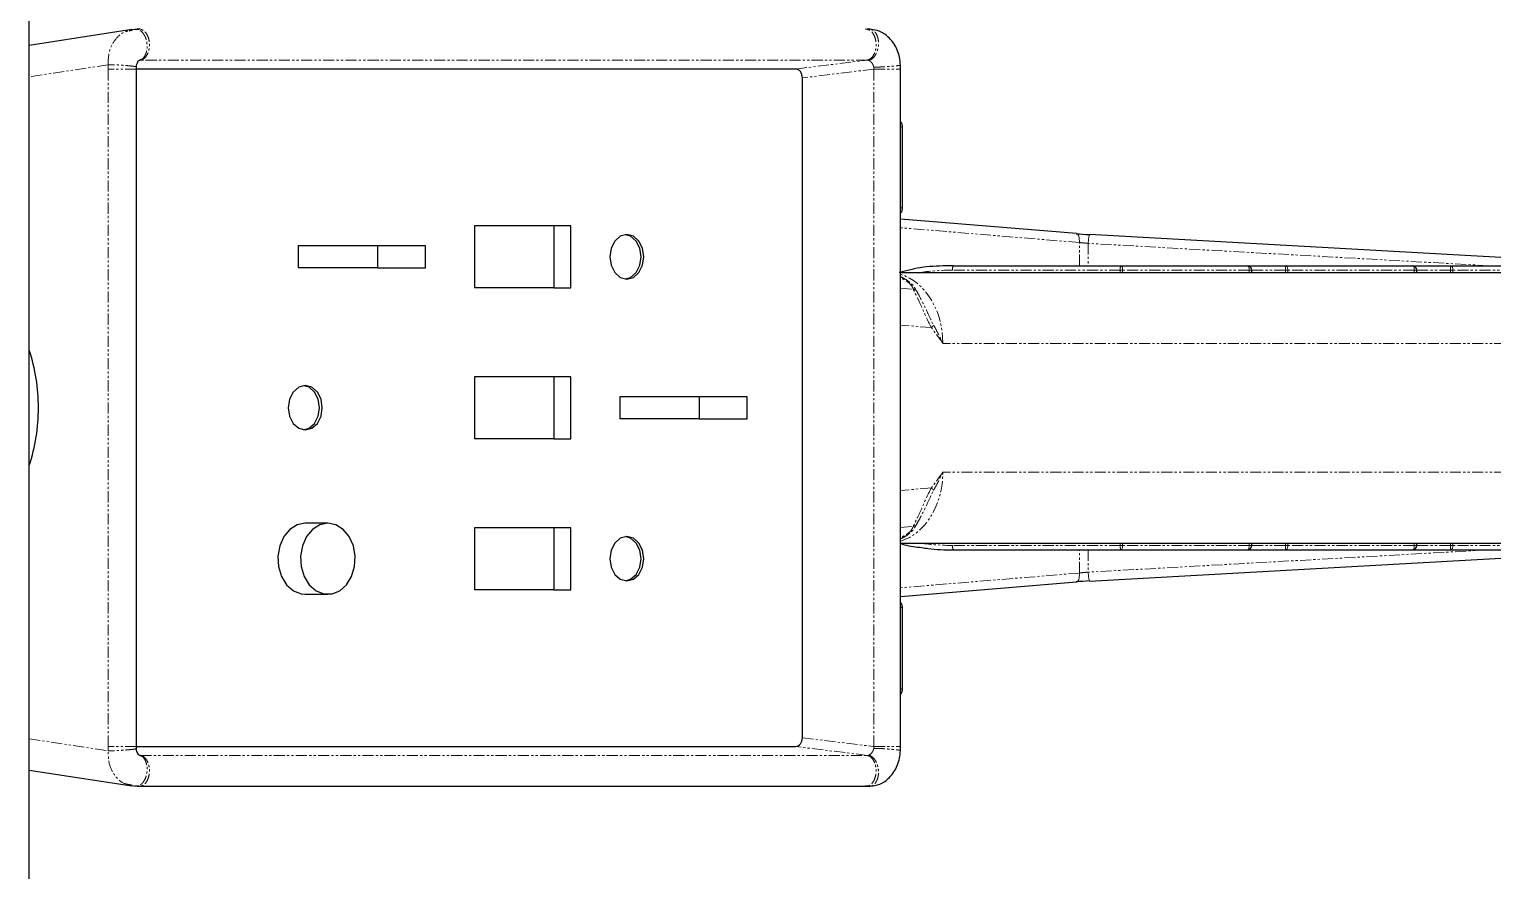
# Model space of a CAD drawing. Header units: millimetres. Extents: x -18594 to 273470, y -238787 to 48452.
# Drawn here: x 36472.1 to 36636.9, y -238141 to -238046.3 of the extents above; entities that cross this region are included whole.
import ezdxf

# ---------------------------------------------------------------- set-up
doc = ezdxf.new("R2010")
doc.units = ezdxf.units.MM
doc.linetypes.add('Xref AGV layout$0$PHANTOM', pattern=[2.5, 1.25, -0.25, 0.25, -0.25, 0.25, -0.25])
doc.layers.add('AM_BOR', color=4, linetype='Continuous', lineweight=25)

# ---------------------------------------------------------------- blocks, each defined once
blk = doc.blocks.new('Xref AGV layout$0$A$C6D3E55E3')
at = {"color": 7, "linetype": 'Continuous', "lineweight": 25}
for p, q in [((3162.25, 871.82), (3162.25, 1022.53)), ((3173.8, 986.91), (3162.25, 985.13)), ((3173.48, 986.76), (3173.82, 986.85)), ((3174.38, 986.94), (3173.64, 986.85)), ((3174.19, 986.94), (3174.57, 986.94)), ((3256.59, 986.91), (3256.41, 986.94)), ((3256.96, 986.92), (3256.77, 986.94)), ((3174.31, 982.47), (3174.32, 982.71)), ((3174.31, 906.07), (3174.31, 982.57)), ((3248.56, 982.47), (3174.31, 982.47)), ((3174.62, 983.45), (3174.81, 983.53)), ((3260.35, 906.07), (3260.35, 982.57)), ((3249.33, 907.17), (3249.33, 981.47)), ((3260.58, 966.82), (3260.58, 975.97)), ((3221.31, 964.82), (3212.38, 964.82)), ((3212.38, 964.82), (3212.38, 957.82)), ((3221.31, 964.82), (3221.31, 957.82)), ((3223.23, 964.82), (3221.31, 964.82)), ((3223.23, 957.82), (3223.23, 964.82)), ((3280.18, 963.93), (3260.35, 965.57)), ((3201.46, 962.57), (3192.54, 962.57)), ((3192.54, 962.57), (3192.54, 960.07)), ((3201.46, 962.57), (3201.46, 960.07)), ((3206.86, 962.57), (3201.46, 962.57)), ((3206.86, 960.07), (3206.86, 962.57)), ((3336.68, 960.77), (3281.65, 963.83)), ((3201.46, 960.07), (3192.54, 960.07)), ((3201.46, 960.07), (3206.86, 960.07)), ((3261.83, 959.94), (3260.22, 959.57)), ((3260.35, 959.57), (3355, 959.57)), ((3266.3, 960.32), (3285.18, 960.32)), ((3285.18, 960.32), (3299.43, 960.32)), ((3299.43, 960.32), (3303.78, 960.32)), ((3299.92, 959.57), (3299.92, 959.82)), ((3303.78, 960.32), (3318.02, 960.32)), ((3318.02, 960.32), (3322.37, 960.32)), ((3318.52, 959.57), (3318.52, 959.82)), ((3322.37, 960.32), (3336.61, 960.32)), ((3221.31, 957.82), (3212.38, 957.82)), ((3221.31, 957.82), (3223.23, 957.82)), ((3221.31, 947.82), (3212.38, 947.82)), ((3212.38, 947.82), (3212.38, 940.82)), ((3221.31, 947.82), (3221.31, 940.82)), ((3223.23, 947.82), (3221.31, 947.82)), ((3223.23, 940.82), (3223.23, 947.82)), ((3237.68, 945.57), (3228.76, 945.57)), ((3228.76, 945.57), (3228.76, 943.07)), ((3237.68, 945.57), (3237.68, 943.07)), ((3243.08, 945.57), (3237.68, 945.57)), ((3243.08, 943.07), (3243.08, 945.57)), ((3237.68, 943.07), (3228.76, 943.07)), ((3237.68, 943.07), (3243.08, 943.07)), ((3221.31, 940.82), (3212.38, 940.82)), ((3221.31, 940.82), (3223.23, 940.82)), ((3195.88, 931.32), (3193.33, 931.32)), ((3212.38, 930.82), (3212.38, 923.82)), ((3221.31, 930.82), (3212.38, 930.82)), ((3221.31, 930.82), (3221.31, 923.82)), ((3223.23, 930.82), (3221.31, 930.82)), ((3223.23, 923.82), (3223.23, 930.82)), ((3260.35, 929.07), (3355, 929.07)), ((3266.3, 928.32), (3285.18, 928.32)), ((3281.65, 924.81), (3336.68, 927.88)), ((3285.18, 928.32), (3299.43, 928.32)), ((3299.43, 928.32), (3303.78, 928.32)), ((3299.92, 928.82), (3299.92, 929.07)), ((3303.78, 928.32), (3318.02, 928.32)), ((3318.02, 928.32), (3322.37, 928.32)), ((3318.52, 928.82), (3318.52, 929.07)), ((3322.37, 928.32), (3336.61, 928.32)), ((3260.35, 923.08), (3280.18, 924.71)), ((3193.33, 923.32), (3195.88, 923.32)), ((3221.31, 923.82), (3212.38, 923.82)), ((3221.31, 923.82), (3223.23, 923.82)), ((3260.58, 912.67), (3260.58, 921.82)), ((3174.32, 905.94), (3174.31, 906.17)), ((3174.31, 906.17), (3248.56, 906.17)), ((3174.62, 905.2), (3174.81, 905.12)), ((3162.25, 903.51), (3173.8, 901.74)), ((3173.4, 901.83), (3174.38, 901.7)), ((3173.82, 901.8), (3173.48, 901.88)), ((3174.57, 901.7), (3174.19, 901.7)), ((3174.59, 901.7), (3256.58, 901.7)), ((3256.59, 901.74), (3256.41, 901.7)), ((3256.96, 901.72), (3256.77, 901.7))]:
    blk.add_line(p, q, dxfattribs=at)
at = {"color": 8, "linetype": 'Xref AGV layout$0$PHANTOM', "lineweight": 18}
for p, q in [((3171.12, 982.96), (3162.25, 981.59)), ((3171.13, 982.47), (3171.12, 982.95)), ((3171.13, 906.17), (3171.13, 982.47)), ((3174.77, 983.47), (3174.62, 983.45)), ((3174.77, 983.47), (3174.66, 983.45)), ((3256.6, 983.47), (3174.77, 983.47)), ((3248.56, 982.47), (3256.6, 983.47)), ((3257.37, 982.47), (3249.33, 981.47)), ((3256.77, 983.45), (3256.6, 983.47)), ((3257.37, 982.47), (3257.36, 982.68)), ((3257.37, 906.17), (3257.37, 982.47)), ((3260.35, 975.97), (3260.58, 975.97)), ((3260.35, 966.82), (3260.58, 966.82)), ((3280.51, 962.93), (3260.35, 964.6)), ((3280.51, 960.32), (3280.51, 962.93)), ((3326.57, 960.32), (3281.51, 962.83)), ((3281.51, 962.83), (3281.51, 960.32)), ((3285.11, 959.82), (3266.23, 959.82)), ((3285.11, 959.57), (3285.11, 959.82)), ((3285.11, 959.82), (3285.38, 959.82)), ((3285.38, 959.82), (3285.38, 959.57)), ((3299.63, 959.82), (3285.38, 959.82)), ((3299.63, 959.57), (3299.63, 959.82)), ((3299.92, 959.82), (3299.63, 959.82)), ((3303.71, 959.82), (3299.92, 959.82)), ((3303.71, 959.57), (3303.71, 959.82)), ((3303.98, 959.82), (3303.71, 959.82)), ((3303.98, 959.82), (3303.98, 959.57)), ((3318.22, 959.82), (3303.98, 959.82)), ((3318.22, 959.57), (3318.22, 959.82)), ((3318.22, 959.82), (3318.52, 959.82)), ((3322.3, 959.82), (3318.52, 959.82)), ((3322.3, 959.57), (3322.3, 959.82)), ((3322.57, 959.82), (3322.3, 959.82)), ((3322.57, 959.82), (3322.57, 959.57)), ((3336.82, 959.82), (3322.57, 959.82)), ((3260.35, 957.8), (3261.8, 957.68)), ((3263.84, 953.35), (3260.35, 953.64)), ((3358.48, 951.57), (3265.13, 951.57)), ((3358.48, 937.07), (3265.13, 937.07)), ((3263.84, 935.3), (3260.35, 935.01)), ((3260.35, 930.84), (3261.8, 930.96)), ((3285.11, 928.82), (3266.23, 928.82)), ((3280.51, 925.71), (3280.51, 928.32)), ((3326.57, 928.32), (3281.51, 925.81)), ((3281.51, 928.32), (3281.51, 925.81)), ((3285.11, 929.07), (3285.11, 928.82)), ((3285.11, 928.82), (3285.38, 928.82)), ((3285.38, 928.82), (3285.38, 929.07)), ((3299.63, 928.82), (3285.38, 928.82)), ((3299.63, 929.07), (3299.63, 928.82)), ((3299.92, 928.82), (3299.63, 928.82)), ((3303.71, 928.82), (3299.92, 928.82)), ((3303.71, 929.07), (3303.71, 928.82)), ((3303.98, 928.82), (3303.71, 928.82)), ((3303.98, 928.82), (3303.98, 929.07)), ((3318.22, 928.82), (3303.98, 928.82)), ((3318.22, 929.07), (3318.22, 928.82)), ((3318.22, 928.82), (3318.52, 928.82)), ((3322.3, 928.82), (3318.52, 928.82)), ((3322.3, 929.07), (3322.3, 928.82)), ((3322.57, 928.82), (3322.3, 928.82)), ((3322.57, 928.82), (3322.57, 929.07)), ((3336.82, 928.82), (3322.57, 928.82)), ((3280.51, 925.71), (3260.35, 924.05)), ((3260.35, 921.82), (3260.58, 921.82)), ((3260.35, 912.67), (3260.58, 912.67)), ((3162.25, 907.05), (3171.12, 905.69)), ((3249.33, 907.17), (3257.37, 906.17)), ((3171.12, 905.69), (3171.13, 906.17)), ((3174.62, 905.2), (3174.77, 905.18)), ((3174.66, 905.19), (3174.76, 905.18)), ((3174.77, 905.18), (3256.6, 905.18)), ((3256.6, 905.18), (3248.56, 906.17)), ((3256.6, 905.18), (3256.77, 905.2)), ((3257.36, 905.97), (3257.37, 906.17))]:
    blk.add_line(p, q, dxfattribs=at)
at = {"color": 7, "linetype": 'Continuous', "lineweight": 25, "flags": 128}
for points in [[(3229.54, 963.82), (3228.81, 963.63), (3228.18, 963.09), (3227.76, 962.28), (3227.62, 961.32), (3227.76, 960.37), (3228.18, 959.55), (3228.81, 959.01), (3229.54, 958.82), (3230.28, 959.01), (3230.91, 959.55), (3231.32, 960.37), (3231.47, 961.32), (3231.32, 962.28), (3230.91, 963.09), (3230.28, 963.63), (3229.54, 963.82)], [(3229.38, 958.83), (3229.96, 959.01), (3230.59, 959.55), (3231.01, 960.37), (3231.15, 961.32), (3231.01, 962.28), (3230.59, 963.09), (3229.96, 963.63), (3229.38, 963.81)], [(3193.33, 946.82), (3192.59, 946.63), (3191.96, 946.09), (3191.55, 945.28), (3191.4, 944.32), (3191.55, 943.37), (3191.96, 942.55), (3192.59, 942.01), (3193.33, 941.82), (3194.06, 942.01), (3194.69, 942.55), (3195.11, 943.37), (3195.25, 944.32), (3195.11, 945.28), (3194.69, 946.09), (3194.06, 946.63), (3193.33, 946.82)], [(3193.17, 941.83), (3193.75, 942.01), (3194.37, 942.55), (3194.79, 943.37), (3194.93, 944.32), (3194.79, 945.28), (3194.37, 946.09), (3193.75, 946.63), (3193.17, 946.81)], [(3193.33, 931.32), (3192.42, 931.14), (3191.59, 930.63), (3190.92, 929.82), (3190.46, 928.78), (3190.25, 927.62), (3190.32, 926.43), (3190.66, 925.32), (3191.23, 924.39), (3191.99, 923.72), (3192.87, 923.37), (3193.33, 923.32)], [(3195.88, 931.32), (3194.97, 931.14), (3194.14, 930.63), (3193.47, 929.82), (3193.01, 928.78), (3192.8, 927.62), (3192.87, 926.43), (3193.21, 925.32), (3193.78, 924.39), (3194.54, 923.72), (3195.42, 923.37), (3196.34, 923.37), (3197.21, 923.72), (3197.97, 924.39), (3198.55, 925.32), (3198.88, 926.43), (3198.95, 927.62), (3198.75, 928.78), (3198.29, 929.82), (3197.61, 930.63), (3196.78, 931.14), (3195.88, 931.32)], [(3229.54, 929.82), (3228.81, 929.63), (3228.18, 929.09), (3227.76, 928.28), (3227.62, 927.32), (3227.76, 926.37), (3228.18, 925.55), (3228.81, 925.01), (3229.54, 924.82), (3230.28, 925.01), (3230.91, 925.55), (3231.32, 926.37), (3231.47, 927.32), (3231.32, 928.28), (3230.91, 929.09), (3230.28, 929.63), (3229.54, 929.82)], [(3229.38, 924.83), (3229.96, 925.01), (3230.59, 925.55), (3231.01, 926.37), (3231.15, 927.32), (3231.01, 928.28), (3230.59, 929.09), (3229.96, 929.63), (3229.38, 929.81)]]:
    blk.add_lwpolyline(points, dxfattribs=at)
at = {"color": 8, "linetype": 'Xref AGV layout$0$PHANTOM', "lineweight": 18, "flags": 128}
for points in [[(3280.18, 963.93), (3280.24, 963.92), (3280.32, 963.86), (3280.38, 963.77), (3280.44, 963.65), (3280.48, 963.5), (3280.5, 963.32), (3280.51, 963.13), (3280.51, 962.93)], [(3285.18, 960.32), (3285.22, 960.31), (3285.26, 960.28), (3285.29, 960.24), (3285.32, 960.18), (3285.35, 960.1), (3285.37, 960.01), (3285.38, 959.92), (3285.38, 959.82)], [(3299.43, 960.32), (3299.46, 960.31), (3299.5, 960.28), (3299.54, 960.24), (3299.57, 960.18), (3299.59, 960.1), (3299.61, 960.01), (3299.62, 959.92), (3299.63, 959.82)], [(3303.98, 959.82), (3303.98, 959.92), (3303.96, 960.01), (3303.94, 960.1), (3303.92, 960.18), (3303.89, 960.24), (3303.85, 960.28), (3303.82, 960.31), (3303.78, 960.32)], [(3318.22, 959.82), (3318.22, 959.92), (3318.21, 960.01), (3318.19, 960.1), (3318.16, 960.18), (3318.13, 960.24), (3318.1, 960.28), (3318.06, 960.31), (3318.02, 960.32)], [(3322.57, 959.82), (3322.57, 959.92), (3322.56, 960.01), (3322.54, 960.1), (3322.51, 960.18), (3322.48, 960.24), (3322.45, 960.28), (3322.41, 960.31), (3322.37, 960.32)], [(3285.18, 928.32), (3285.22, 928.33), (3285.26, 928.36), (3285.29, 928.41), (3285.32, 928.47), (3285.35, 928.54), (3285.37, 928.63), (3285.38, 928.72), (3285.38, 928.82)], [(3299.43, 928.32), (3299.46, 928.33), (3299.5, 928.36), (3299.54, 928.41), (3299.57, 928.47), (3299.59, 928.54), (3299.61, 928.63), (3299.62, 928.72), (3299.63, 928.82)], [(3303.98, 928.82), (3303.98, 928.72), (3303.96, 928.63), (3303.94, 928.54), (3303.92, 928.47), (3303.89, 928.41), (3303.85, 928.36), (3303.82, 928.33), (3303.78, 928.32)], [(3318.22, 928.82), (3318.22, 928.72), (3318.21, 928.63), (3318.19, 928.54), (3318.16, 928.47), (3318.13, 928.41), (3318.1, 928.36), (3318.06, 928.33), (3318.02, 928.32)], [(3322.57, 928.82), (3322.57, 928.72), (3322.56, 928.63), (3322.54, 928.54), (3322.51, 928.47), (3322.48, 928.41), (3322.45, 928.36), (3322.41, 928.33), (3322.37, 928.32)], [(3280.18, 924.71), (3280.24, 924.73), (3280.32, 924.78), (3280.38, 924.87), (3280.44, 925), (3280.48, 925.15), (3280.5, 925.32), (3280.51, 925.51), (3280.51, 925.71)]]:
    blk.add_lwpolyline(points, dxfattribs=at)
at = {"color": 8, "linetype": 'Xref AGV layout$0$PHANTOM', "lineweight": 18}
for centre, radius, start, end in [((3284.24, 962.94), 2.73, 160.9486, 182.2354), ((3267.22, 959.95), 0.997, 157.7889, 187.0818), ((3286.1, 959.95), 0.997, 157.7889, 187.0818), ((3304.7, 959.94), 1, 157.8098, 187.034), ((3323.29, 959.94), 0.997, 157.7765, 187.0673), ((3261.65, 956.73), 0.96, 61.8763, 81.2805), ((3262.2, 955.19), 2.46, 311.5669, 320.2816), ((3262.2, 933.45), 2.47, 39.7238, 48.4308), ((3261.65, 931.91), 0.96, 278.7154, 298.1228), ((3267.22, 928.7), 0.997, 172.9193, 202.21), ((3286.1, 928.7), 0.997, 172.9193, 202.21), ((3304.7, 928.7), 1, 172.9671, 202.1891), ((3323.29, 928.7), 0.998, 172.9338, 202.2224), ((3284.24, 925.71), 2.73, 177.7646, 199.0514)]:
    blk.add_arc(centre, radius, start, end, dxfattribs=at)
at = {"color": 7, "linetype": 'Continuous', "lineweight": 25}
for centre, radius, start, end in [((3299.43, 959.82), 0.5, 0, 90), ((3318.02, 959.82), 0.5, 0, 90), ((3143.29, 944.45), 19.99, 359.6238, 18.5454), ((3143.29, 944.19), 19.99, 341.4538, 0.377), ((3299.43, 928.82), 0.5, 270, 0), ((3318.02, 928.82), 0.5, 270, 0)]:
    blk.add_arc(centre, radius, start, end, dxfattribs=at)
for centre, major_axis, ratio, start_param, end_param in [((3248.55, 981.47), (0.01, 1), 0.770487, 4.731085, 6.294285), ((3281.38, 963.99), (3, -0.18), 0.049697, 4.296149, 4.807451), ((3281.38, 924.65), (3, 0.18), 0.049697, 1.475735, 1.987036), ((3248.55, 907.18), (-0.01, 1), 0.770487, 3.130493, 4.693693)]:
    blk.add_ellipse(centre, major_axis=major_axis, ratio=ratio, start_param=start_param, end_param=end_param, dxfattribs=at)
at = {"color": 8, "linetype": 'Xref AGV layout$0$PHANTOM', "lineweight": 18}
for centre, major_axis, ratio, start_param, end_param in [((3281.32, 963), (2, -0.18), 0.074206, 4.299894, 4.811196), ((3258.93, 951.57), (0, 8), 0.774889, 4.712389, 6.051839), ((3266.23, 952.32), (14.16, 0), 0.52959, 1.570796, 1.829718), ((3258.93, 937.07), (0, 8), 0.774889, 3.372939, 4.712389), ((3266.23, 936.32), (14.16, 0), 0.52959, 4.453467, 4.712389), ((3281.32, 925.65), (2, 0.18), 0.074206, 1.471989, 1.983291)]:
    blk.add_ellipse(centre, major_axis=major_axis, ratio=ratio, start_param=start_param, end_param=end_param, dxfattribs=at)
for points, knots in [([(3171.12, 982.95), (3171.14, 983.48), (3171.18, 984.52), (3171.87, 985.81), (3172.69, 986.61), (3173.3, 986.73), (3173.48, 986.76)], [0, 0, 0, 0, 0.291716, 0.583429, 0.875151, 1, 1, 1, 1]), ([(3174.81, 983.53), (3174.85, 983.54), (3175.01, 983.6), (3175.21, 983.83), (3175.38, 984.18), (3175.48, 984.53), (3175.53, 984.93), (3175.51, 985.36), (3175.43, 985.78), (3175.28, 986.16), (3175.1, 986.46), (3174.85, 986.75), (3174.53, 986.94), (3174.29, 986.94), (3174.19, 986.94)], [0, 0, 0, 0, 0.033951, 0.155523, 0.226517, 0.303443, 0.384892, 0.468811, 0.55273, 0.634169, 0.711102, 0.78211, 0.903662, 1, 1, 1, 1]), ([(3174.77, 983.47), (3174.91, 983.51), (3175.2, 983.61), (3175.54, 984.06), (3175.76, 984.67), (3175.8, 985.36), (3175.68, 986.03), (3175.4, 986.57), (3175.01, 986.92), (3174.72, 986.94), (3174.57, 986.94)], [0, 0, 0, 0, 0.124989, 0.249997, 0.374996, 0.499996, 0.624996, 0.749992, 0.874999, 1, 1, 1, 1]), ([(3256.6, 983.47), (3256.74, 983.51), (3257.03, 983.61), (3257.38, 984.06), (3257.59, 984.67), (3257.64, 985.36), (3257.51, 986.03), (3257.24, 986.57), (3256.9, 986.89), (3256.68, 986.9), (3256.59, 986.91)], [0, 0, 0, 0, 0.132224, 0.264466, 0.396702, 0.528938, 0.661178, 0.79341, 0.925653, 1, 1, 1, 1]), ([(3256.77, 983.45), (3256.87, 983.48), (3257.11, 983.55), (3257.4, 983.83), (3257.62, 984.18), (3257.76, 984.53), (3257.86, 984.93), (3257.9, 985.36), (3257.86, 985.78), (3257.77, 986.16), (3257.62, 986.46), (3257.4, 986.74), (3257.18, 986.92), (3257, 986.92), (3256.96, 986.92)], [0, 0, 0, 0, 0.096027, 0.217205, 0.287967, 0.364645, 0.445834, 0.529481, 0.613131, 0.694313, 0.770991, 0.841757, 0.962928, 1, 1, 1, 1]), ([(3174.3, 982.71), (3174.31, 982.71), (3174.33, 982.72), (3174.26, 982.73), (3174.13, 982.76), (3173.88, 982.79), (3173.56, 982.83), (3173.17, 982.86), (3172.77, 982.89), (3172.37, 982.92), (3171.92, 982.94), (3171.46, 982.96), (3171.22, 982.95), (3171.12, 982.95)], [0, 0, 0, 0, 0.02319, 0.105332, 0.194298, 0.288519, 0.385594, 0.482657, 0.576856, 0.665836, 0.747978, 0.888579, 1, 1, 1, 1]), ([(3174.27, 982.47), (3174.28, 982.47), (3174.3, 982.47), (3174.06, 982.47), (3173.58, 982.47), (3172.94, 982.47), (3172.24, 982.47), (3171.58, 982.47), (3171.28, 982.47), (3171.13, 982.47)], [0, 0, 0, 0, 0.073582, 0.227969, 0.382377, 0.536779, 0.691196, 0.845593, 1, 1, 1, 1]), ([(3257.36, 982.68), (3257.33, 982.77), (3257.28, 982.95), (3257.13, 983.18), (3256.96, 983.36), (3256.83, 983.42), (3256.77, 983.45)], [0, 0, 0, 0, 0.250127, 0.499992, 0.749928, 1, 1, 1, 1]), ([(3257.36, 982.68), (3257.49, 982.68), (3257.78, 982.68), (3258.27, 982.71), (3258.73, 982.73), (3259.12, 982.76), (3259.51, 982.79), (3259.85, 982.83), (3260.11, 982.86), (3260.28, 982.89), (3260.35, 982.91), (3260.34, 982.92), (3260.34, 982.92)], [0, 0, 0, 0, 0.120606, 0.272774, 0.361658, 0.457929, 0.559897, 0.66495, 0.769989, 0.871956, 0.968243, 1, 1, 1, 1]), ([(3257.37, 982.47), (3257.55, 982.47), (3257.9, 982.47), (3258.6, 982.47), (3259.28, 982.47), (3259.87, 982.47), (3260.24, 982.47), (3260.39, 982.47), (3260.35, 982.47), (3260.35, 982.47)], [0, 0, 0, 0, 0.165954, 0.331933, 0.497887, 0.663863, 0.829817, 0.995767, 1, 1, 1, 1]), ([(3260.35, 959.09), (3260.53, 959), (3260.94, 958.8), (3261.52, 958.39), (3261.91, 957.95), (3262.05, 957.68), (3262.11, 957.58)], [0, 0, 0, 0, 0.211381, 0.513146, 0.825215, 1, 1, 1, 1]), ([(3261.8, 957.68), (3261.77, 957.77), (3261.68, 957.99), (3261.35, 958.38), (3260.83, 958.73), (3260.47, 958.9), (3260.35, 958.96)], [0, 0, 0, 0, 0.189202, 0.515432, 0.836995, 1, 1, 1, 1]), ([(3263.84, 953.35), (3263.6, 953.81), (3263.16, 954.68), (3262.62, 955.98), (3262.11, 957.01), (3261.89, 957.48), (3261.8, 957.68)], [0, 0, 0, 0, 0.2893532, 0.5475603, 0.8048786, 1, 1, 1, 1]), ([(3262.11, 957.58), (3262.21, 957.39), (3262.46, 956.94), (3262.96, 956.02), (3263.49, 954.85), (3263.89, 954.04), (3264.1, 953.62)], [0, 0, 0, 0, 0.1899123, 0.4483694, 0.7100285, 1, 1, 1, 1]), ([(3265.13, 951.57), (3265.13, 951.58), (3264.71, 952.18), (3264.27, 952.77), (3263.84, 953.35)], [0, 0, 0, 0, 0.007391, 1, 1, 1, 1]), ([(3264.1, 953.62), (3264.38, 953.09), (3264.73, 952.44), (3265.05, 951.76), (3265.11, 951.61), (3265.13, 951.58), (3265.13, 951.57)], [0, 0, 0, 0, 0.78678, 0.955276, 0.992269, 1, 1, 1, 1]), ([(3265.13, 937.07), (3265.13, 937.07), (3264.71, 936.47), (3264.27, 935.88), (3263.84, 935.3)], [0, 0, 0, 0, 0.007386, 1, 1, 1, 1]), ([(3264.1, 935.03), (3264.38, 935.56), (3264.73, 936.2), (3265.05, 936.89), (3265.11, 937.04), (3265.13, 937.07), (3265.13, 937.07)], [0, 0, 0, 0, 0.7867789, 0.9552818, 0.992269, 1, 1, 1, 1]), ([(3263.84, 935.3), (3263.6, 934.84), (3263.16, 933.97), (3262.62, 932.66), (3262.11, 931.64), (3261.89, 931.17), (3261.8, 930.96)], [0, 0, 0, 0, 0.289354, 0.547561, 0.804878, 1, 1, 1, 1]), ([(3262.11, 931.06), (3262.21, 931.26), (3262.46, 931.71), (3262.96, 932.63), (3263.49, 933.79), (3263.89, 934.6), (3264.1, 935.03)], [0, 0, 0, 0, 0.189914, 0.44837, 0.710029, 1, 1, 1, 1]), ([(3260.35, 929.55), (3260.53, 929.64), (3260.94, 929.85), (3261.52, 930.26), (3261.91, 930.69), (3262.05, 930.97), (3262.11, 931.06)], [0, 0, 0, 0, 0.2113808, 0.5131457, 0.8252173, 1, 1, 1, 1]), ([(3261.8, 930.96), (3261.77, 930.88), (3261.68, 930.65), (3261.35, 930.26), (3260.83, 929.92), (3260.47, 929.74), (3260.35, 929.68)], [0, 0, 0, 0, 0.189202, 0.51543, 0.836993, 1, 1, 1, 1]), ([(3174.3, 905.94), (3174.31, 905.94), (3174.33, 905.93), (3174.26, 905.91), (3174.13, 905.88), (3173.88, 905.85), (3173.56, 905.82), (3173.17, 905.78), (3172.77, 905.75), (3172.37, 905.73), (3171.92, 905.7), (3171.46, 905.69), (3171.22, 905.69), (3171.12, 905.69)], [0, 0, 0, 0, 0.02319, 0.105332, 0.194297, 0.288519, 0.385594, 0.482657, 0.576856, 0.665836, 0.747978, 0.888579, 1, 1, 1, 1]), ([(3173.48, 901.88), (3173.3, 901.92), (3172.69, 902.03), (3171.87, 902.83), (3171.18, 904.13), (3171.14, 905.17), (3171.12, 905.69)], [0, 0, 0, 0, 0.124847, 0.416564, 0.708275, 1, 1, 1, 1]), ([(3174.27, 906.17), (3174.28, 906.17), (3174.3, 906.17), (3174.06, 906.17), (3173.58, 906.17), (3172.94, 906.17), (3172.24, 906.17), (3171.58, 906.17), (3171.28, 906.17), (3171.13, 906.17)], [0, 0, 0, 0, 0.073582, 0.227969, 0.382377, 0.536779, 0.691196, 0.845593, 1, 1, 1, 1]), ([(3174.81, 905.12), (3174.85, 905.11), (3175.01, 905.05), (3175.21, 904.81), (3175.38, 904.47), (3175.48, 904.12), (3175.53, 903.71), (3175.51, 903.28), (3175.43, 902.86), (3175.28, 902.49), (3175.1, 902.18), (3174.85, 901.9), (3174.53, 901.7), (3174.29, 901.7), (3174.19, 901.7)], [0, 0, 0, 0, 0.033951, 0.155524, 0.226517, 0.303443, 0.384892, 0.468811, 0.552728, 0.63417, 0.711102, 0.782109, 0.903662, 1, 1, 1, 1]), ([(3174.77, 905.18), (3174.91, 905.13), (3175.2, 905.04), (3175.54, 904.59), (3175.76, 903.98), (3175.8, 903.28), (3175.68, 902.61), (3175.4, 902.07), (3175.01, 901.72), (3174.72, 901.71), (3174.57, 901.7)], [0, 0, 0, 0, 0.124988, 0.249998, 0.374995, 0.499997, 0.624997, 0.749991, 0.874999, 1, 1, 1, 1]), ([(3256.6, 905.18), (3256.74, 905.13), (3257.03, 905.04), (3257.38, 904.59), (3257.59, 903.98), (3257.64, 903.28), (3257.51, 902.61), (3257.24, 902.08), (3256.9, 901.76), (3256.68, 901.74), (3256.59, 901.74)], [0, 0, 0, 0, 0.132223, 0.264467, 0.396701, 0.528939, 0.66118, 0.793409, 0.925654, 1, 1, 1, 1]), ([(3256.77, 905.2), (3256.83, 905.22), (3256.96, 905.28), (3257.13, 905.46), (3257.28, 905.69), (3257.33, 905.88), (3257.36, 905.97)], [0, 0, 0, 0, 0.250074, 0.500004, 0.749871, 1, 1, 1, 1]), ([(3256.77, 905.2), (3256.87, 905.16), (3257.11, 905.1), (3257.4, 904.81), (3257.62, 904.47), (3257.76, 904.12), (3257.86, 903.71), (3257.9, 903.28), (3257.86, 902.86), (3257.77, 902.49), (3257.62, 902.18), (3257.4, 901.9), (3257.18, 901.73), (3257, 901.72), (3256.96, 901.72)], [0, 0, 0, 0, 0.0960273, 0.2172058, 0.2879679, 0.3646457, 0.4458347, 0.5294816, 0.613129, 0.6943139, 0.770992, 0.8417563, 0.9629284, 1, 1, 1, 1]), ([(3257.36, 905.97), (3257.49, 905.97), (3257.78, 905.96), (3258.27, 905.94), (3258.73, 905.91), (3259.12, 905.88), (3259.51, 905.85), (3259.85, 905.82), (3260.11, 905.78), (3260.28, 905.75), (3260.35, 905.73), (3260.34, 905.72), (3260.34, 905.72)], [0, 0, 0, 0, 0.120606, 0.272774, 0.361659, 0.457929, 0.559897, 0.664951, 0.769989, 0.871956, 0.968243, 1, 1, 1, 1]), ([(3257.37, 906.17), (3257.55, 906.17), (3257.9, 906.17), (3258.6, 906.17), (3259.28, 906.17), (3259.87, 906.17), (3260.24, 906.17), (3260.39, 906.17), (3260.35, 906.17), (3260.35, 906.17)], [0, 0, 0, 0, 0.165954, 0.331933, 0.497887, 0.663863, 0.829817, 0.995767, 1, 1, 1, 1])]:
    blk.add_open_spline(points, degree=3, knots=knots, dxfattribs=at)
at = {"color": 7, "linetype": 'Continuous', "lineweight": 25}
for points, knots in [([(3174.76, 986.94), (3174.73, 986.94), (3174.7, 986.94), (3174.66, 986.94), (3174.62, 986.94), (3174.54, 986.94), (3174.44, 986.94), (3174.38, 986.94)], [0, 0, 0, 0, 0.223993, 0.280149, 0.291782, 0.50233, 1, 1, 1, 1]), ([(3256.96, 986.94), (3256.9, 986.94), (3256.83, 986.94), (3256.74, 986.94), (3256.72, 986.94), (3256.7, 986.94), (3256.66, 986.94), (3256.63, 986.94), (3256.6, 986.94)], [0, 0, 0, 0, 0.497584, 0.633152, 0.68914, 0.70856, 0.776149, 1, 1, 1, 1]), ([(3260.35, 982.92), (3260.32, 983.22), (3260.28, 983.79), (3260.02, 984.62), (3259.63, 985.35), (3259, 986.12), (3258.1, 986.78), (3257.32, 986.89), (3256.96, 986.94)], [0, 0, 0, 0, 0.144698, 0.284447, 0.421362, 0.555842, 0.79387, 1, 1, 1, 1]), ([(3174.32, 982.71), (3174.33, 982.82), (3174.36, 983.05), (3174.48, 983.3), (3174.62, 983.46), (3174.73, 983.48), (3174.79, 983.5)], [0, 0, 0, 0, 0.2284645, 0.4772648, 0.736488, 1, 1, 1, 1]), ([(3260.35, 982.47), (3260.35, 982.51), (3260.35, 982.55), (3260.35, 982.6), (3260.35, 982.64), (3260.35, 982.75), (3260.35, 982.85), (3260.35, 982.92)], [0, 0, 0, 0, 0.239573, 0.299483, 0.330417, 0.516397, 1, 1, 1, 1]), ([(3260.58, 975.97), (3260.57, 976.1), (3260.55, 976.32), (3260.41, 976.51), (3260.35, 976.59)], [0, 0, 0, 0, 0.544526, 1, 1, 1, 1]), ([(3260.35, 966.21), (3260.39, 966.25), (3260.51, 966.39), (3260.57, 966.62), (3260.58, 966.78), (3260.58, 966.82)], [0, 0, 0, 0, 0.262508, 0.804913, 1, 1, 1, 1]), ([(3266.3, 960.32), (3265.78, 960.31), (3264.3, 960.28), (3262.8, 960.17), (3261.85, 959.95), (3261.83, 959.94)], [0, 0, 0, 0, 0.346528, 0.989011, 1, 1, 1, 1]), ([(3260.35, 929.02), (3260.5, 928.98), (3261.29, 928.75), (3262.1, 928.66), (3262.76, 928.58)], [0, 0, 0, 0, 0.193467, 1, 1, 1, 1]), ([(3262.76, 928.58), (3262.99, 928.54), (3264.16, 928.34), (3265.34, 928.33), (3266.3, 928.32)], [0, 0, 0, 0, 0.197968, 1, 1, 1, 1]), ([(3260.58, 921.82), (3260.57, 921.95), (3260.55, 922.17), (3260.41, 922.36), (3260.35, 922.44)], [0, 0, 0, 0, 0.544526, 1, 1, 1, 1]), ([(3260.35, 912.06), (3260.39, 912.1), (3260.51, 912.24), (3260.57, 912.47), (3260.58, 912.63), (3260.58, 912.67)], [0, 0, 0, 0, 0.262508, 0.804913, 1, 1, 1, 1]), ([(3174.79, 905.15), (3174.73, 905.16), (3174.62, 905.19), (3174.48, 905.35), (3174.36, 905.6), (3174.33, 905.83), (3174.32, 905.94)], [0, 0, 0, 0, 0.263514, 0.522738, 0.771534, 1, 1, 1, 1]), ([(3256.96, 901.7), (3257.32, 901.75), (3258.1, 901.86), (3259, 902.52), (3259.63, 903.3), (3260.02, 904.03), (3260.28, 904.85), (3260.32, 905.43), (3260.35, 905.72)], [0, 0, 0, 0, 0.20613, 0.444158, 0.578638, 0.715553, 0.855302, 1, 1, 1, 1]), ([(3260.35, 905.72), (3260.35, 905.79), (3260.35, 905.89), (3260.35, 905.99), (3260.35, 906.03), (3260.35, 906.09), (3260.35, 906.14), (3260.35, 906.17)], [0, 0, 0, 0, 0.483637, 0.614944, 0.669584, 0.760426, 1, 1, 1, 1]), ([(3174.38, 901.7), (3174.44, 901.7), (3174.52, 901.7), (3174.61, 901.7), (3174.64, 901.7), (3174.66, 901.7), (3174.7, 901.7), (3174.73, 901.7), (3174.76, 901.7)], [0, 0, 0, 0, 0.49767, 0.632928, 0.688894, 0.708219, 0.776007, 1, 1, 1, 1]), ([(3256.6, 901.7), (3256.63, 901.7), (3256.66, 901.7), (3256.69, 901.7), (3256.73, 901.7), (3256.82, 901.7), (3256.9, 901.7), (3256.96, 901.7)], [0, 0, 0, 0, 0.223851, 0.2799091, 0.29144, 0.5024163, 1, 1, 1, 1])]:
    blk.add_open_spline(points, degree=3, knots=knots, dxfattribs=at)
blk = doc.blocks.new('Xref AGV layout$0$AGV single reverse')
blk.add_blockref('Xref AGV layout$0$A$C6D3E55E3', (33309.86, -239033.2))
blk = doc.blocks.new('Xref AGV layout')
blk.add_blockref('Xref AGV layout$0$AGV single reverse', (0, 0))

msp = doc.modelspace()

# ---------------------------------------------------------------- block references
at = {"layer": 'AM_BOR'}
msp.add_blockref('Xref AGV layout', (0, 0), dxfattribs=at)

doc.saveas('drawing.dxf')
